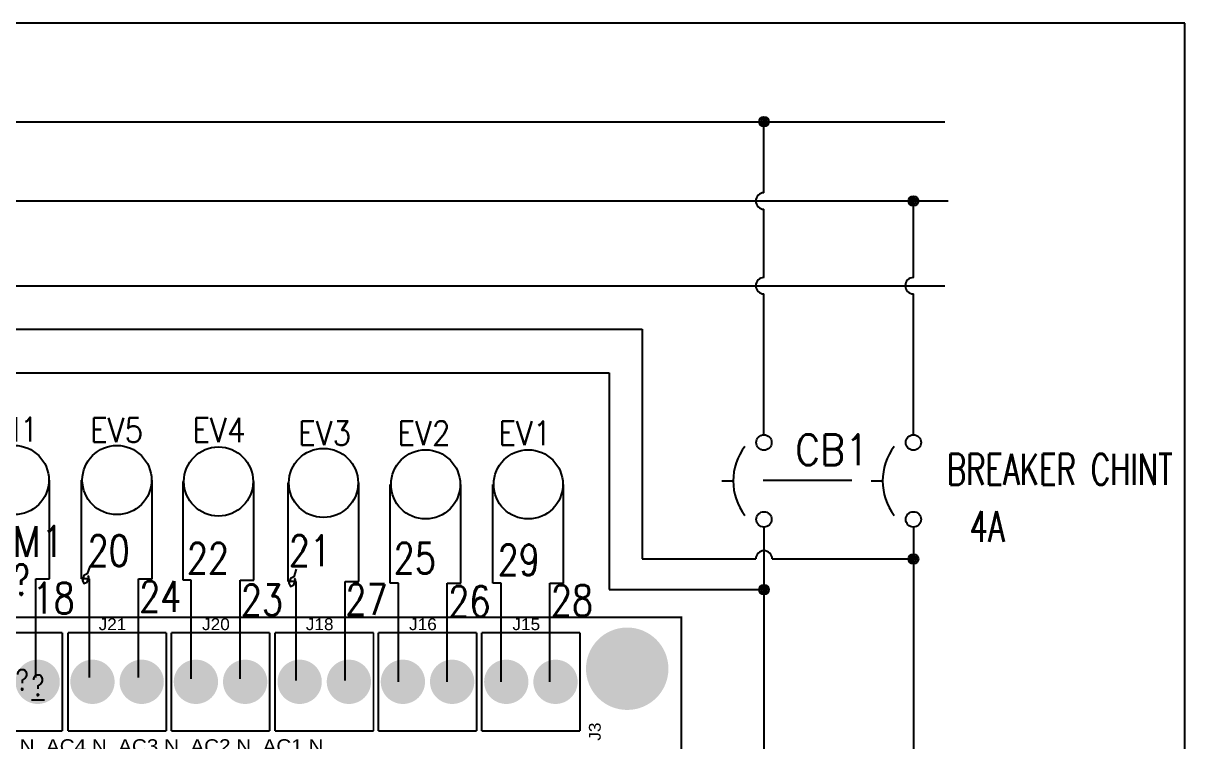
# Model space of a CAD drawing. Header units: inches. Extents: x 18.7 to 39.4, y 4.3 to 20.5.
# Drawn here: x 32.33 to 39.41, y 16.14 to 20.52 of the extents above; entities that cross this region are included whole.
import ezdxf
from ezdxf.enums import TextEntityAlignment as Align

# ---------------------------------------------------------------- set-up
doc = ezdxf.new("R2010")
doc.units = ezdxf.units.IN
doc.header["$MEASUREMENT"] = 0
doc.linetypes.add('HIDDEN2', pattern=[0.1875, 0.125, -0.0625])
for name, color, linetype in [('BLK_12AWG', 7, 'Continuous'), ('DESC', 250, 'Continuous'), ('LINK', 9, 'Continuous'), ('SYMS', 7, 'Continuous'), ('TAGS', 250, 'Continuous'), ('WIREFIXED', 7, 'Continuous'), ('WIRES', 7, 'Continuous'), ('XREF', 7, 'Continuous'), ('XREFCHILD', 134, 'Continuous')]:
    doc.layers.add(name, color=color, linetype=linetype)
doc.styles.get("Standard").update_dxf_attribs({"font": 'arial.ttf'})
doc.styles.add('WD', font='romans.shx')

# ---------------------------------------------------------------- blocks, each defined once
blk = doc.blocks.new('VCB1')
at = {"linetype": 'HIDDEN2'}
blk.add_line((-0.1712, 0), (-0.125, 0), dxfattribs=at)
for centre in [(0, 0.1562), (0, -0.1562)]:
    blk.add_circle(centre, 0.0312)
blk.add_arc((0.1094, 0), 0.2344, 143.1301, 216.8699)
at = {"style": 'WD'}
for tag, p, width in [('INST', (0.2188, 0.3883), 0.7), ('LOC', (0.2188, 0.2188), 0.7), ('TAG1', (0.1269, 0.0644), 0.9), ('XREF', (0.1287, -0.09), 0.7), ('DESC1', (0.1287, -0.242), 0.7), ('DESC2', (0.1287, -0.3893), 0.7)]:
    blk.add_attdef(tag, p, '', height=0.125, dxfattribs=dict(at, width=width))
at = {"linetype": 'Continuous', "style": 'WD'}
for tag, height, flags, p in [('TERM01', 0.125, 8, (-0.055, 0.2066)), ('MFG', 0.01, 9, (-0.1421, -0.0881)), ('CAT', 0.01, 9, (-0.1421, -0.0731))]:
    blk.add_attdef(tag, text='', height=height, dxfattribs=dict(at, flags=flags)).set_placement(p, align=Align.RIGHT)
at = {"color": 7, "style": 'WD', "flags": 1}
for tag, p in [('X2TERM01', (0, 0.1875)), ('X8TERM02', (0, -0.1875))]:
    blk.add_attdef(tag, p, '', height=0.0125, dxfattribs=at)
at = {"style": 'WD', "width": 0.7}
blk.add_attdef('RATING1', text='', height=0.125, dxfattribs=at).set_placement((-0.1875, 0.0625), align=Align.RIGHT)
at = {"color": 7, "style": 'WD'}
for tag, p in [('X4LINK', (-0.25, 0)), ('X1LINK', (0, 0))]:
    blk.add_attdef(tag, p, '', height=0.01, dxfattribs=at)
at = {"style": 'WD', "flags": 9}
for tag, p in [('FAMILY', (-0.1421, -0.0365)), ('CONTACT', (-0.1288, -0.1291))]:
    blk.add_attdef(tag, text='', height=0.01, dxfattribs=at).set_placement(p, align=Align.RIGHT)
at = {"linetype": 'Continuous', "style": 'WD', "flags": 9}
blk.add_attdef('ASSYCODE', text='', height=0.01, dxfattribs=at).set_placement((-0.1533, -0.1061), align=Align.CENTER)
at = {"linetype": 'Continuous', "style": 'WD', "flags": 8}
blk.add_attdef('TERM02', text='', height=0.125, dxfattribs=at).set_placement((-0.0407, -0.2134), align=Align.TOP_RIGHT)
blk = doc.blocks.new('WDDOT')
for radius in [0.03, 0.0187, 0.00929]:
    blk.add_circle((0, 0), radius)
blk = doc.blocks.new('EPAD')
at = {"const_width": 0.5}
blk.add_lwpolyline([(-0.25, 0, 1), (0.25, 0, 1)], format="xyb", close=True, dxfattribs=at)
blk = doc.blocks.new('NextionControl')
at = {"const_width": 0.012}
for points in [[(42.4411, 8.1801), (49.3033, 8.1801), (49.3033, 15.503), (42.4411, 15.503), (42.4411, 8.1801)], [(42.4411, 8.1801), (49.3033, 8.1801), (49.3033, 15.503), (42.4411, 15.503), (42.4411, 8.1801)], [(42.4411, 8.1801), (49.3033, 8.1801), (49.3033, 15.503), (42.4411, 15.503), (42.4411, 8.1801)], [(44.9296, 15.4103), (45.5296, 15.4103)], [(44.9296, 15.4103), (45.5296, 15.4103)], [(44.9296, 15.4103), (45.5296, 15.4103)], [(45.5296, 15.4103), (45.5296, 14.8103)], [(45.5296, 15.4103), (45.5296, 14.8103)], [(45.5296, 15.4103), (45.5296, 14.8103)], [(45.5635, 15.4103), (45.5635, 14.8103)], [(45.5635, 15.4103), (46.1635, 15.4103)], [(45.5635, 15.4103), (45.5635, 14.8103)], [(45.5635, 15.4103), (46.1635, 15.4103)], [(45.5635, 15.4103), (45.5635, 14.8103)], [(45.5635, 15.4103), (46.1635, 15.4103)], [(46.1635, 15.4103), (46.1635, 14.8103)], [(46.1635, 15.4103), (46.1635, 14.8103)], [(46.1635, 15.4103), (46.1635, 14.8103)], [(46.194, 15.4103), (46.194, 14.8103)], [(46.194, 15.4103), (46.794, 15.4103)], [(46.194, 15.4103), (46.194, 14.8103)], [(46.194, 15.4103), (46.794, 15.4103)], [(46.194, 15.4103), (46.194, 14.8103)], [(46.194, 15.4103), (46.794, 15.4103)], [(46.794, 15.4103), (46.794, 14.8103)], [(46.794, 15.4103), (46.794, 14.8103)], [(46.794, 15.4103), (46.794, 14.8103)], [(46.8264, 15.4103), (46.8264, 14.8103)], [(46.8264, 15.4103), (47.4264, 15.4103)], [(46.8264, 15.4103), (46.8264, 14.8103)], [(46.8264, 15.4103), (47.4264, 15.4103)], [(46.8264, 15.4103), (46.8264, 14.8103)], [(46.8264, 15.4103), (47.4264, 15.4103)], [(47.4264, 15.4103), (47.4264, 14.8103)], [(47.4264, 15.4103), (47.4264, 14.8103)], [(47.4264, 15.4103), (47.4264, 14.8103)], [(47.4556, 15.4103), (47.4556, 14.8103)], [(47.4556, 15.4103), (48.0556, 15.4103)], [(47.4556, 15.4103), (47.4556, 14.8103)], [(47.4556, 15.4103), (48.0556, 15.4103)], [(47.4556, 15.4103), (47.4556, 14.8103)], [(47.4556, 15.4103), (48.0556, 15.4103)], [(48.0556, 15.4103), (48.0556, 14.8103)], [(48.0556, 15.4103), (48.0556, 14.8103)], [(48.0556, 15.4103), (48.0556, 14.8103)], [(48.0856, 15.4103), (48.0856, 14.8103)], [(48.0856, 15.4103), (48.6856, 15.4103)], [(48.0856, 15.4103), (48.0856, 14.8103)], [(48.0856, 15.4103), (48.6856, 15.4103)], [(48.0856, 15.4103), (48.0856, 14.8103)], [(48.0856, 15.4103), (48.6856, 15.4103)], [(48.6856, 15.4103), (48.6856, 14.8103)], [(48.6856, 15.4103), (48.6856, 14.8103)], [(48.6856, 15.4103), (48.6856, 14.8103)], [(44.9296, 14.8103), (45.5296, 14.8103)], [(44.9296, 14.8103), (45.5296, 14.8103)], [(44.9296, 14.8103), (45.5296, 14.8103)], [(45.5635, 14.8103), (46.1635, 14.8103)], [(45.5635, 14.8103), (46.1635, 14.8103)], [(45.5635, 14.8103), (46.1635, 14.8103)], [(46.194, 14.8103), (46.794, 14.8103)], [(46.194, 14.8103), (46.794, 14.8103)], [(46.194, 14.8103), (46.794, 14.8103)], [(46.8264, 14.8103), (47.4264, 14.8103)], [(46.8264, 14.8103), (47.4264, 14.8103)], [(46.8264, 14.8103), (47.4264, 14.8103)], [(47.4556, 14.8103), (48.0556, 14.8103)], [(47.4556, 14.8103), (48.0556, 14.8103)], [(47.4556, 14.8103), (48.0556, 14.8103)], [(48.0856, 14.8103), (48.6856, 14.8103)], [(48.0856, 14.8103), (48.6856, 14.8103)], [(48.0856, 14.8103), (48.6856, 14.8103)]]:
    blk.add_lwpolyline(points, dxfattribs=at)
at = {"zscale": 1.5}
for p, xscale, yscale in [((48.9726, 15.19), 0.5024415, 0.5024415), ((45.3796, 15.1103), 0.27, 0.27), ((45.7135, 15.1103), 0.27, 0.27), ((46.0135, 15.1103), 0.27, 0.27), ((46.344, 15.1103), 0.27, 0.27), ((46.644, 15.1103), 0.27, 0.27), ((46.9764, 15.1103), 0.27, 0.27), ((47.2764, 15.1103), 0.27, 0.27), ((47.6056, 15.1103), 0.27, 0.27), ((47.9056, 15.1103), 0.27, 0.27), ((48.2356, 15.1103), 0.27, 0.27), ((48.5356, 15.1103), 0.27, 0.27)]:
    blk.add_blockref('EPAD', p, dxfattribs=dict(at, xscale=xscale, yscale=yscale))
for s, height, width, p in [('J21', 0.072, 1.041667, (45.751, 15.4253)), ('J21', 0.072, 1.041667, (45.751, 15.4253)), ('J21', 0.072, 1.041667, (45.751, 15.4253)), ('J20', 0.072, 1.041667, (46.3815, 15.4253)), ('J20', 0.072, 1.041667, (46.3815, 15.4253)), ('J20', 0.072, 1.041667, (46.3815, 15.4253)), ('J18', 0.072, 1.041667, (47.0139, 15.4253)), ('J18', 0.072, 1.041667, (47.0139, 15.4253)), ('J18', 0.072, 1.041667, (47.0139, 15.4253)), ('J16', 0.072, 1.041667, (47.6431, 15.4253)), ('J16', 0.072, 1.041667, (47.6431, 15.4253)), ('J16', 0.072, 1.041667, (47.6431, 15.4253)), ('J15', 0.072, 1.041667, (48.2731, 15.4253)), ('J15', 0.072, 1.041667, (48.2731, 15.4253)), ('J15', 0.072, 1.041667, (48.2731, 15.4253)), ('AC8 N  AC7 N  AC6 N  AC5 N  AC4 N  AC3 N  AC2 N  AC1 N', 0.084, 1.071429, (43.6697, 14.6762)), ('AC8 N  AC7 N  AC6 N  AC5 N  AC4 N  AC3 N  AC2 N  AC1 N', 0.084, 1.071429, (43.6697, 14.6762)), ('AC8 N  AC7 N  AC6 N  AC5 N  AC4 N  AC3 N  AC2 N  AC1 N', 0.084, 1.071429, (43.6697, 14.6762))]:
    blk.add_text(s, height=height, dxfattribs=dict(width=width)).set_placement(p)
at = {"width": 1.041667}
blk.add_text('J3', height=0.072, rotation=90, dxfattribs=at).set_placement((48.8111, 14.7512))
blk.add_text('J3', height=0.072, rotation=90, dxfattribs=at).set_placement((48.8111, 14.7512))
blk.add_text('J3', height=0.072, rotation=90, dxfattribs=at).set_placement((48.8111, 14.7512))
blk = doc.blocks.new('HCR1')
blk.add_circle((0, 0), 0.1562)
at = {"style": 'WD'}
for tag, height, width, p in [('INST', 0.0625, 0.7, (0.0055, 0.4286)), ('LOC', 0.0625, 0.7, (0.0055, 0.3438)), ('TAG1', 0.1094, 0.9, (0, 0.2024))]:
    blk.add_attdef(tag, text='', height=height, dxfattribs=dict(at, width=width)).set_placement(p, align=Align.CENTER)
at = {"style": 'WD', "flags": 9}
blk.add_attdef('FAMILY', text='', height=0.01, dxfattribs=at).set_placement((-0.0053, 0.1698), align=Align.CENTER)
at = {"linetype": 'Continuous', "style": 'WD', "flags": 1}
for tag, p in [('CAT', (0, 0.1593)), ('MFG', (0, 0.1404))]:
    blk.add_attdef(tag, text='', height=0.01, dxfattribs=at).set_placement(p, align=Align.MIDDLE)
at = {"style": 'WD'}
for tag, p, height, width in [('DESC1', (1.126, 0.0601), 0.1094, 0.9), ('DESC2', (1.126, -0.0828), 0.1094, 0.9), ('DESC3', (1.126, -0.2256), 0.1094, 0.9), ('XREFNO', (1.3251, -0.3928), 0.0938, 0.8), ('XREFNC', (1.3151, -0.5165), 0.0938, 0.8)]:
    blk.add_attdef(tag, p, '', height=height, dxfattribs=dict(at, width=width))
at = {"linetype": 'Continuous', "style": 'WD', "flags": 9}
blk.add_attdef('ASSYCODE', text='', height=0.01, dxfattribs=at).set_placement((0, 0.125), align=Align.CENTER)
at = {"style": 'WD', "flags": 1}
for tag, p in [('X4TERM01', (-0.1562, 0)), ('X1TERM02', (0.1562, 0))]:
    blk.add_attdef(tag, p, '', height=0.0109, dxfattribs=at)
at = {"linetype": 'Continuous', "style": 'WD'}
blk.add_attdef('TERM01', text='', height=0.0625, dxfattribs=at).set_placement((-0.2, -0.0349), align=Align.TOP_RIGHT)
blk.add_attdef('TERM02', text='', height=0.0625, dxfattribs=at).set_placement((0.2, -0.0349), align=Align.TOP_LEFT)
at = {"style": 'WD', "width": 0.8, "flags": 8}
for tag, p in [('NO', (1.1233, -0.3928)), ('NC', (1.1207, -0.5165))]:
    blk.add_attdef(tag, p, '', height=0.0938, dxfattribs=at)
blk = doc.blocks.new('VCR22')
at = {"linetype": 'Continuous'}
for p, q in [((-0.08, 0.1), (0.08, -0.1)), ((0.08, 0.0625), (-0.08, 0.0625)), ((0.08, -0.0625), (-0.08, -0.0625))]:
    blk.add_line(p, q, dxfattribs=at)
at = {"style": 'WD'}
for tag, p, width in [('INST', (0.1562, 0.2868), 0.7), ('LOC', (0.1562, 0.1172), 0.7), ('TAG2', (0.1369, -0.0491), 0.9), ('XREF', (0.1394, -0.2047), 0.7), ('DESC1', (0.1394, -0.3885), 0.7), ('DESC2', (0.1394, -0.5447), 0.7), ('DESC3', (0.1394, -0.701), 0.7)]:
    blk.add_attdef(tag, p, '', height=0.125, dxfattribs=dict(at, width=width))
at = {"linetype": 'Continuous', "style": 'WD', "flags": 8}
blk.add_attdef('TERM01', text='', height=0.125, dxfattribs=at).set_placement((-0.0391, 0.1562), align=Align.RIGHT)
at = {"color": 7, "style": 'WD', "flags": 1}
for tag, p in [('X2TERM01', (0, 0.0625)), ('X8TERM02', (0, -0.0625))]:
    blk.add_attdef(tag, p, '', height=0.0125, dxfattribs=at)
at = {"style": 'WD'}
for tag, p, flags in [('FAMILY', (-0.1902, -0.0013), 9), ('CONTACT', (-0.1902, -0.0221), 1)]:
    blk.add_attdef(tag, p, '', height=0.0125, dxfattribs=dict(at, flags=flags))
at = {"color": 7, "style": 'WD'}
for tag, p in [('X4LINK', (-0.1758, 0)), ('X1LINK', (0.1562, 0))]:
    blk.add_attdef(tag, p, '', height=0.0125, dxfattribs=at)
at = {"linetype": 'Continuous', "style": 'WD', "flags": 8}
blk.add_attdef('TERM02', text='', height=0.125, dxfattribs=at).set_placement((-0.0391, -0.1562), align=Align.TOP_RIGHT)
blk = doc.blocks.new('WD_WNH')
at = {"linetype": 'Continuous', "style": 'WD', "width": 0.8}
blk.add_attdef('WIRENO', text='', height=0.125, dxfattribs=at).set_placement((0, 0.0625), align=Align.CENTER)
at = {"style": 'WD', "flags": 1}
for tag, p in [('W01USER', (0, 0.0781)), ('W02USER', (0, 0.0703)), ('W03USER', (0, 0.0625)), ('W04USER', (0, 0.0547)), ('W05USER', (0, 0.0469)), ('W06USER', (0, 0.0391)), ('W07USER', (0, 0.0312)), ('W08USER', (0, 0.0234)), ('W09USER', (0, 0.0156)), ('W10USER', (0, 0.0078))]:
    blk.add_attdef(tag, text='', height=0.005, dxfattribs=at).set_placement(p, align=Align.CENTER)
blk = doc.blocks.new('WD_WNV')
at = {"style": 'WD', "flags": 1}
for tag, p in [('W01USER', (-0.0625, 0.0938)), ('W02USER', (-0.0625, 0.0859)), ('W03USER', (-0.0625, 0.0781)), ('W04USER', (-0.0625, 0.0703)), ('W05USER', (-0.0625, 0.0625)), ('W06USER', (-0.0625, 0.0547)), ('W07USER', (-0.0625, 0.0469)), ('W08USER', (-0.0625, 0.0391)), ('W09USER', (-0.0625, 0.0312)), ('W10USER', (-0.0625, 0.0234))]:
    blk.add_attdef(tag, text='', height=0.005, dxfattribs=at).set_placement(p, align=Align.CENTER)
at = {"linetype": 'Continuous', "style": 'WD', "width": 0.8}
blk.add_attdef('WIRENO', text='', height=0.125, dxfattribs=at).set_placement((-0.05, 0), align=Align.MIDDLE_RIGHT)

msp = doc.modelspace()

# ---------------------------------------------------------------- linework, layer by layer
at = {"color": 7, "linetype": 'Continuous'}
for p, q in [((39.4087, 20.5161), (18.6587, 20.5161)), ((39.4087, 4.3311), (39.4087, 20.5161))]:
    msp.add_line(p, q, dxfattribs=at)
at = {"layer": 'BLK_12AWG'}
for p, q in [((21.1817, 19.9155), (37.9464, 19.9155)), ((36.8441, 19.4822), (36.8441, 19.9155)), ((21.1719, 19.4322), (37.966, 19.4322)), ((37.7549, 18.9655), (37.7549, 19.4322)), ((36.8441, 18.9655), (36.8441, 19.3822)), ((21.1719, 18.9155), (37.9464, 18.9155)), ((36.8441, 18.0066), (36.8441, 18.8655)), ((37.7549, 18.0066), (37.7549, 18.8655))]:
    msp.add_line(p, q, dxfattribs=at)
for centre in [(36.8441, 19.4322), (36.8441, 18.9155), (37.7549, 18.9155)]:
    msp.add_arc(centre, 0.05, 90, 270, dxfattribs=at)
at = {"layer": 'LINK'}
msp.add_lwpolyline([(36.84, 17.73), (37.38, 17.73)], dxfattribs=at)
at = {"layer": 'WIREFIXED'}
for points in [[(32.7345, 17.204), (32.7194, 17.1586), (32.6997, 17.1488), (32.6898, 17.1191), (32.6997, 17.0993), (32.7194, 17.1092), (32.7293, 17.1389), (32.7244, 17.1487)], [(33.9936, 17.1865), (33.9785, 17.1411), (33.9587, 17.1312), (33.9488, 17.1016), (33.9587, 17.0818), (33.9785, 17.0917), (33.9884, 17.1214), (33.9834, 17.1312)]]:
    msp.add_lwpolyline(points, dxfattribs=at)
at = {"layer": 'WIRES'}
for p, q in [((25.922, 18.6507), (36.101, 18.6507)), ((36.101, 18.6507), (36.101, 17.2499)), ((26.1372, 18.3843), (35.9003, 18.3843)), ((35.9003, 18.3843), (35.9003, 17.0625)), ((32.4902, 17.7308), (32.4856, 17.7308)), ((32.4902, 17.129), (32.4902, 17.7308)), ((32.6849, 17.129), (32.6849, 17.7308)), ((32.6849, 17.7308), (32.6894, 17.7308)), ((33.1159, 17.7308), (33.1113, 17.7308)), ((33.1159, 17.129), (33.1159, 17.7308)), ((33.304, 17.1202), (33.304, 17.722)), ((33.304, 17.722), (33.3086, 17.722)), ((33.735, 17.722), (33.7304, 17.722)), ((33.735, 17.1202), (33.735, 17.722)), ((33.9439, 17.1115), (33.9439, 17.7133)), ((33.9439, 17.7133), (33.9485, 17.7133)), ((34.3749, 17.7133), (34.3704, 17.7133)), ((34.3749, 17.1115), (34.3749, 17.7133)), ((34.5664, 17.1027), (34.5664, 17.7045)), ((34.5664, 17.7045), (34.5709, 17.7045)), ((34.9973, 17.7045), (34.9928, 17.7045)), ((34.9973, 17.1027), (34.9973, 17.7045)), ((35.192, 17.1027), (35.192, 17.7045)), ((35.192, 17.7045), (35.1966, 17.7045)), ((35.623, 17.7045), (35.6185, 17.7045)), ((35.623, 17.1027), (35.623, 17.7045)), ((36.8441, 17.4441), (36.8441, 15.973)), ((37.7549, 17.4441), (37.7549, 15.6552)), ((36.101, 17.2499), (36.7941, 17.2499)), ((36.8941, 17.2499), (37.7549, 17.2499)), ((32.4066, 16.5272), (32.4066, 17.129)), ((32.4066, 17.129), (32.4902, 17.129)), ((32.7342, 17.129), (32.6849, 17.129)), ((32.7342, 16.5272), (32.7342, 17.129)), ((33.0323, 16.5272), (33.0323, 17.129)), ((33.0323, 17.129), (33.1159, 17.129)), ((33.3533, 17.1202), (33.304, 17.1202)), ((33.3533, 16.5184), (33.3533, 17.1202)), ((33.6514, 16.5184), (33.6514, 17.1202)), ((33.6514, 17.1202), (33.735, 17.1202)), ((33.9933, 17.1115), (33.9439, 17.1115)), ((33.9933, 16.5097), (33.9933, 17.1115)), ((34.2913, 16.5097), (34.2913, 17.1115)), ((34.2913, 17.1115), (34.3749, 17.1115)), ((34.6157, 17.1027), (34.5664, 17.1027)), ((34.6157, 16.5009), (34.6157, 17.1027)), ((34.9137, 16.5009), (34.9137, 17.1027)), ((34.9137, 17.1027), (34.9973, 17.1027)), ((35.2414, 17.1027), (35.192, 17.1027)), ((35.2414, 16.5009), (35.2414, 17.1027)), ((35.5394, 16.5009), (35.5394, 17.1027)), ((35.5394, 17.1027), (35.623, 17.1027)), ((35.9003, 17.0625), (36.8441, 17.0625))]:
    msp.add_line(p, q, dxfattribs=at)
msp.add_arc((36.8441, 17.2499), 0.05, 0, 180, dxfattribs=at)

# ---------------------------------------------------------------- block references
msp.add_blockref('NextionControl', (-12.9621, 1.3904))
at = {"layer": 'SYMS'}
for p in [(36.8441, 19.9155), (37.7549, 19.4322), (37.7549, 17.2499), (36.8441, 17.0625)]:
    msp.add_blockref('WDDOT', p, dxfattribs=at)
ref = msp.add_blockref('HCR1', (32.2747, 17.7308), dxfattribs=dict(at, xscale=1.35, yscale=1.35, zscale=1.35))
ref.add_attrib('XREFNC', '%%u?%%u', (32.3802, 16.4159), dxfattribs={"layer": 'XREF', "height": 0.12656, "style": 'WD', "width": 0.8})
ref.add_attrib('XREFNO', '?,?,?', (32.0409, 16.4498), dxfattribs={"layer": 'XREF', "height": 0.12656, "style": 'WD', "width": 0.8})
ref.add_attrib('TAG1', 'M1', dxfattribs={"layer": 'TAGS', "color": 250, "height": 0.14766, "style": 'WD', "width": 0.9}).set_placement((32.2982, 17.9663), align=Align.CENTER)
ref = msp.add_blockref('HCR1', (32.9004, 17.7308), dxfattribs=dict(at, xscale=1.35, yscale=1.35, zscale=1.35))
ref.add_attrib('TAG1', 'EV5', dxfattribs={"layer": 'TAGS', "color": 250, "height": 0.14766, "style": 'WD', "width": 0.9}).set_placement((32.8984, 17.9616), align=Align.CENTER)
ref = msp.add_blockref('HCR1', (33.5195, 17.722), dxfattribs=dict(at, xscale=1.35, yscale=1.35, zscale=1.35))
ref.add_attrib('TAG1', 'EV4', dxfattribs={"layer": 'TAGS', "color": 250, "height": 0.14766, "style": 'WD', "width": 0.9}).set_placement((33.5222, 17.9616), align=Align.CENTER)
ref = msp.add_blockref('HCR1', (34.1594, 17.7133), dxfattribs=dict(at, xscale=1.35, yscale=1.35, zscale=1.35))
ref.add_attrib('TAG1', 'EV3', dxfattribs={"layer": 'TAGS', "color": 250, "height": 0.14766, "style": 'WD', "width": 0.9}).set_placement((34.1664, 17.943), align=Align.CENTER)
ref = msp.add_blockref('HCR1', (34.7818, 17.7045), dxfattribs=dict(at, xscale=1.35, yscale=1.35, zscale=1.35))
ref.add_attrib('TAG1', 'EV2', dxfattribs={"layer": 'TAGS', "color": 250, "height": 0.14766, "style": 'WD', "width": 0.9}).set_placement((34.7717, 17.943), align=Align.CENTER)
ref = msp.add_blockref('HCR1', (35.4075, 17.7045), dxfattribs=dict(at, xscale=1.35, yscale=1.35, zscale=1.35))
ref.add_attrib('TAG1', 'EV1', dxfattribs={"layer": 'TAGS', "color": 250, "height": 0.14766, "style": 'WD', "width": 0.9}).set_placement((35.387, 17.9429), align=Align.CENTER)
ref = msp.add_blockref('VCB1', (36.8441, 17.7254), dxfattribs=dict(at, xscale=1.5, yscale=1.5, zscale=1.5))
ref.add_attrib('DESC2', '4A', (38.0976, 17.3543), dxfattribs={"layer": 'DESC', "height": 0.1875, "style": 'WD', "width": 0.7})
ref.add_attrib('DESC1', 'BREAKER CHINT', (37.9583, 17.7022), dxfattribs={"layer": 'DESC', "height": 0.1875, "style": 'WD', "width": 0.7})
ref.add_attrib('TAG1', 'CB1', (37.0345, 17.8219), dxfattribs={"layer": 'TAGS', "color": 250, "height": 0.1875, "style": 'WD', "width": 0.9})
at = {"layer": 'SYMS', "xscale": 1.5, "yscale": 1.5, "zscale": 1.5}
msp.add_blockref('VCB1', (37.7549, 17.7254), dxfattribs=at)
at = {"layer": 'SYMS'}
ref = msp.add_blockref('VCR22', (32.0581, 17.3363), dxfattribs=dict(at, xscale=1.5, yscale=1.5, zscale=1.5))
ref.add_attrib('XREF', '?', (32.2672, 17.0292), dxfattribs={"layer": 'XREFCHILD', "height": 0.1875, "style": 'WD', "width": 0.7})
ref.add_attrib('TAG2', 'M1', (32.2634, 17.2626), dxfattribs={"layer": 'TAGS', "height": 0.1875, "style": 'WD', "width": 0.9})
at = {"layer": 'WIREFIXED'}
ref = msp.add_blockref('WD_WNH', (32.832, 17.0032), dxfattribs=dict(at, xscale=1.5, yscale=1.5, zscale=1.5))
ref.add_attrib('WIRENOF', '20', dxfattribs={"linetype": 'Continuous', "height": 0.1875, "style": 'WD', "width": 0.8}).set_placement((32.8498, 17.1503), align=Align.BOTTOM_CENTER)
ref = msp.add_blockref('WD_WNV', (33.7122, 17.2716), dxfattribs=dict(at, xscale=1.5, yscale=1.5, zscale=1.5))
ref.add_attrib('WIRENOF', '22', dxfattribs={"linetype": 'Continuous', "height": 0.1875, "style": 'WD', "width": 0.8}).set_placement((33.5838, 17.2538), align=Align.MIDDLE_RIGHT)
ref = msp.add_blockref('WD_WNH', (34.0589, 17.0034), dxfattribs=dict(at, xscale=1.5, yscale=1.5, zscale=1.5))
ref.add_attrib('WIRENOF', '21', dxfattribs={"linetype": 'Continuous', "height": 0.1875, "style": 'WD', "width": 0.8}).set_placement((34.0766, 17.1505), align=Align.BOTTOM_CENTER)
ref = msp.add_blockref('WD_WNV', (34.973, 17.2721), dxfattribs=dict(at, xscale=1.5, yscale=1.5, zscale=1.5))
ref.add_attrib('WIRENOF', '25', dxfattribs={"linetype": 'Continuous', "height": 0.1875, "style": 'WD', "width": 0.8}).set_placement((34.8446, 17.2543), align=Align.MIDDLE_RIGHT)
ref = msp.add_blockref('WD_WNV', (35.6067, 17.2616), dxfattribs=dict(at, xscale=1.5, yscale=1.5, zscale=1.5))
ref.add_attrib('WIRENOF', '29', dxfattribs={"linetype": 'Continuous', "height": 0.1875, "style": 'WD', "width": 0.8}).set_placement((35.4783, 17.2438), align=Align.MIDDLE_RIGHT)
ref = msp.add_blockref('WD_WNV', (32.7719, 17.0289), dxfattribs=dict(at, xscale=1.5, yscale=1.5, zscale=1.5))
ref.add_attrib('WIRENOF', '18', dxfattribs={"linetype": 'Continuous', "height": 0.1875, "style": 'WD', "width": 0.8}).set_placement((32.6435, 17.0111), align=Align.MIDDLE_RIGHT)
ref = msp.add_blockref('WD_WNH', (33.1472, 16.7235), dxfattribs=dict(at, xscale=1.5, yscale=1.5, zscale=1.5))
ref.add_attrib('WIRENOF', '24', dxfattribs={"linetype": 'Continuous', "height": 0.1875, "style": 'WD', "width": 0.8}).set_placement((33.165, 16.8707), align=Align.BOTTOM_CENTER)
ref = msp.add_blockref('WD_WNH', (33.7668, 16.7024), dxfattribs=dict(at, xscale=1.5, yscale=1.5, zscale=1.5))
ref.add_attrib('WIRENOF', '23', dxfattribs={"linetype": 'Continuous', "height": 0.1875, "style": 'WD', "width": 0.8}).set_placement((33.7846, 16.8496), align=Align.BOTTOM_CENTER)
ref = msp.add_blockref('WD_WNV', (34.6788, 17.0202), dxfattribs=dict(at, xscale=1.5, yscale=1.5, zscale=1.5))
ref.add_attrib('WIRENOF', '27', dxfattribs={"linetype": 'Continuous', "height": 0.1875, "style": 'WD', "width": 0.8}).set_placement((34.5504, 17.0024), align=Align.MIDDLE_RIGHT)
ref = msp.add_blockref('WD_WNH', (35.0311, 16.6938), dxfattribs=dict(at, xscale=1.5, yscale=1.5, zscale=1.5))
ref.add_attrib('WIRENOF', '26', dxfattribs={"linetype": 'Continuous', "height": 0.1875, "style": 'WD', "width": 0.8}).set_placement((35.0489, 16.8409), align=Align.BOTTOM_CENTER)
ref = msp.add_blockref('WD_WNH', (35.6562, 16.6991), dxfattribs=dict(at, xscale=1.5, yscale=1.5, zscale=1.5))
ref.add_attrib('WIRENOF', '28', dxfattribs={"linetype": 'Continuous', "height": 0.1875, "style": 'WD', "width": 0.8}).set_placement((35.6739, 16.8462), align=Align.BOTTOM_CENTER)

doc.saveas('drawing.dxf')
